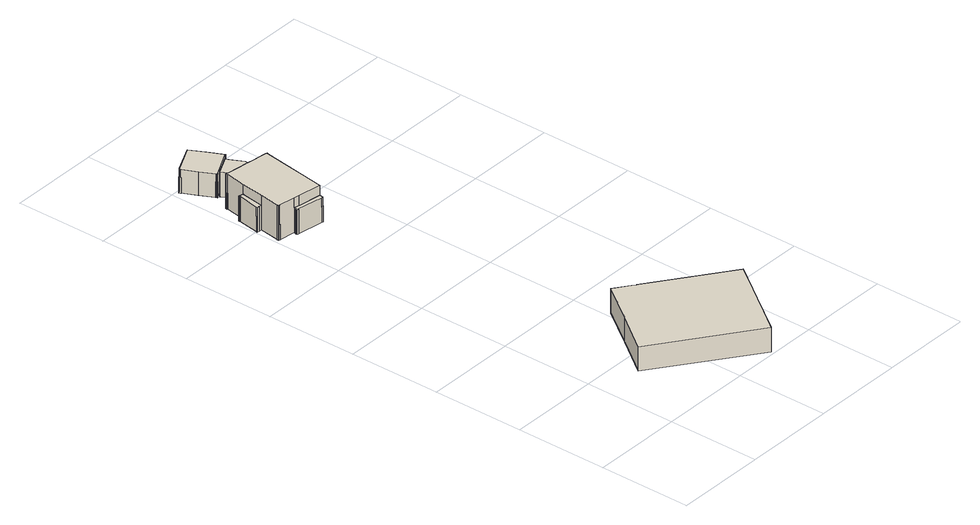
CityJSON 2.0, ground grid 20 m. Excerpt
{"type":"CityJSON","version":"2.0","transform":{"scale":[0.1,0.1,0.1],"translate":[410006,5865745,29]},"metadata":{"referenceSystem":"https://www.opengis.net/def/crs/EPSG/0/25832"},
"CityObjects":{
"building1":{"type":"Building","attributes":{"Gemeindeschluessel":"03454033","AbsoluteHoehe":"29.183","MittlereTraufHoehe":"33.775","Firsthoehe":"35.887","function":"31001_2100","roofType":"3100","measuredHeight":6.7},"address":[{"country":"Germany","locality":"Lorup"}],"children":["building1-1"],"geometry":[{"type":"MultiSurface","lod":"1","boundaries":[[[0,1,2,3,4,5,6,7,8]],[[9,10,11,12,13,14,15,16,17]],[[9,17,8,7]],[[10,9,7,6]],[[11,10,6,5]],[[12,11,5,4]],[[13,12,4,3]],[[14,13,3,2]],[[1,18,19,2]],[[16,15,1,0]],[[17,16,0,8]],[[18,15,14,19]]]}]},
"building1-1":{"type":"BuildingPart","attributes":{"AbsoluteHoehe":"29.183","MittlereTraufHoehe":"33.247","Firsthoehe":"33.247","roofType":"1000","measuredHeight":4.06},"parents":["building1"],"geometry":[{"type":"MultiSurface","lod":"1","boundaries":[[[18,20,21,22,19]],[[23,24,16,15,14]],[[23,14,19,22]],[[24,23,22,21]],[[16,24,21,20]],[[15,16,20,18]],[[14,15,18,19]]]}]},
"building2":{"type":"Building","attributes":{"Gemeindeschluessel":"03454033","AbsoluteHoehe":"29.112","MittlereTraufHoehe":"35.536","Firsthoehe":"39.101","function":"31001_1000","roofType":"3100","measuredHeight":9.99},"address":[{"country":"Germany","locality":"Lorup","thoroughfareNumber":"33","thoroughfareName":"Ziepelkamp"}],"children":["building2-1","building2-2","building2-3","building2-4","building2-5","building2-6","building2-7"],"geometry":[{"type":"MultiSurface","lod":"1","boundaries":[[[25,26,27,28,29,30,31,32,33,34,35,36,37,38,39,40,41,42,43,44,45]],[[46,47,48,49,50,51,52,53,54,55,56,57,58,59,60,61,62,63,64,65,66]],[[46,66,45,44]],[[47,46,44,43]],[[48,47,43,42]],[[41,67,68,42]],[[40,69,67,41]],[[51,50,40,39]],[[38,70,71,39]],[[53,52,38,37]],[[54,53,37,36]],[[55,54,36,35]],[[34,72,73,35]],[[57,56,34,33]],[[32,74,75,33]],[[59,58,32,31]],[[60,59,31,30]],[[61,60,30,29]],[[28,76,77,29]],[[27,78,76,28]],[[64,63,27,26]],[[65,64,26,25]],[[66,65,25,45]],[[67,49,48,68]],[[50,49,67,69]],[[70,52,51,71]],[[72,56,55,73]],[[74,58,57,75]],[[76,62,61,77]],[[63,62,76,78]]]}]},
"building2-1":{"type":"BuildingPart","attributes":{"AbsoluteHoehe":"29.112","MittlereTraufHoehe":"34.562","Firsthoehe":"34.562","roofType":"1000","measuredHeight":5.45},"parents":["building2"],"geometry":[{"type":"MultiSurface","lod":"1","boundaries":[[[78,79,80,81,82,83,77]],[[84,85,86,87,64,63,61]],[[84,61,77,83]],[[85,84,83,82]],[[86,85,82,81]],[[87,86,81,80]],[[64,87,80,79]],[[63,64,79,78]],[[77,61,62,76]],[[76,62,63,78]]]}]},
"building2-2":{"type":"BuildingPart","attributes":{"AbsoluteHoehe":"29.112","MittlereTraufHoehe":"34.562","Firsthoehe":"34.562","roofType":"1000","measuredHeight":5.45},"parents":["building2"],"geometry":[{"type":"MultiSurface","lod":"1","boundaries":[[[88,89,90,91,92,68,69,93,94,95]],[[96,97,50,48,98,99,100,101,102,103]],[[96,103,95,94]],[[97,96,94,93]],[[50,97,93,69]],[[98,48,68,92]],[[99,98,92,91]],[[90,104,105,91]],[[101,100,90,89]],[[102,101,89,88]],[[103,102,88,95]],[[68,48,49,67]],[[67,49,50,69]],[[104,100,99,105]]]}]},
"building2-3":{"type":"BuildingPart","attributes":{"AbsoluteHoehe":"29.112","MittlereTraufHoehe":"34.562","Firsthoehe":"34.562","roofType":"1000","measuredHeight":5.45},"parents":["building2"],"geometry":[{"type":"MultiSurface","lod":"1","boundaries":[[[106,107,108,109,110,111,112,113,114,73,72]],[[55,115,116,117,118,119,120,121,122,123,56]],[[115,55,73,114]],[[116,115,114,113]],[[117,116,113,112]],[[111,124,125,112]],[[119,118,111,110]],[[120,119,110,109]],[[121,120,109,108]],[[122,121,108,107]],[[123,122,107,106]],[[56,123,106,72]],[[55,56,72,73]],[[124,118,117,125]]]}]},
"building2-4":{"type":"BuildingPart","attributes":{"BezugspunktDach":"4000","AbsoluteHoehe":"29.112","MittlereTraufHoehe":"32.612","Firsthoehe":"32.612","measuredHeight":3.5},"parents":["building2"],"geometry":[{"type":"MultiSurface","lod":"1","boundaries":[[[126,105,104]],[[99,127,100]],[[127,99,105,126]],[[100,127,126,104]],[[99,100,104,105]]]}]},
"building2-5":{"type":"BuildingPart","attributes":{"BezugspunktDach":"4000","AbsoluteHoehe":"29.112","MittlereTraufHoehe":"32.612","Firsthoehe":"32.612","measuredHeight":3.5},"parents":["building2"],"geometry":[{"type":"MultiSurface","lod":"1","boundaries":[[[75,74,128]],[[58,57,129]],[[58,129,128,74]],[[129,57,75,128]],[[57,58,74,75]]]}]},
"building2-6":{"type":"BuildingPart","attributes":{"BezugspunktDach":"4000","AbsoluteHoehe":"29.112","MittlereTraufHoehe":"32.612","Firsthoehe":"32.612","measuredHeight":3.5},"parents":["building2"],"geometry":[{"type":"MultiSurface","lod":"1","boundaries":[[[130,71,70]],[[51,131,52]],[[131,51,71,130]],[[52,131,130,70]],[[51,52,70,71]]]}]},
"building2-7":{"type":"BuildingPart","attributes":{"BezugspunktDach":"4000","AbsoluteHoehe":"29.112","MittlereTraufHoehe":"32.612","Firsthoehe":"32.612","measuredHeight":3.5},"parents":["building2"],"geometry":[{"type":"MultiSurface","lod":"1","boundaries":[[[125,124,132]],[[118,117,133]],[[118,133,132,124]],[[133,117,125,132]],[[117,118,124,125]]]}]},
"building3":{"type":"Building","attributes":{"Gemeindeschluessel":"03454033","AbsoluteHoehe":"30.206","MittlereTraufHoehe":"34.364","Firsthoehe":"36.932","function":"31001_2000","roofType":"3100","measuredHeight":6.73},"address":[{"country":"Germany","locality":"Lorup"}],"children":["building3-1","building3-2"],"geometry":[{"type":"MultiSurface","lod":"1","boundaries":[[[134,135,136,137,138,139,140,141,142,143,144,145]],[[146,147,148,149,150,151,152,153,154,155,156,157]],[[146,157,145,144]],[[143,158,159,144]],[[142,160,158,143]],[[149,148,142,141]],[[150,149,141,140]],[[151,150,140,139]],[[152,151,139,138]],[[153,152,138,137]],[[154,153,137,136]],[[135,161,162,136]],[[134,163,161,135]],[[157,156,134,145]],[[158,147,146,159]],[[160,148,147,158]],[[161,155,154,162]],[[163,156,155,161]]]}]},
"building3-1":{"type":"BuildingPart","attributes":{"BezugspunktDach":"4000","AbsoluteHoehe":"30.206","MittlereTraufHoehe":"33.706","Firsthoehe":"33.706","measuredHeight":3.5},"parents":["building3"],"geometry":[{"type":"MultiSurface","lod":"1","boundaries":[[[164,162,161,163,165]],[[156,155,154,166,167]],[[156,167,165,163]],[[166,154,162,164]],[[167,166,164,165]],[[155,156,163,161]],[[154,155,161,162]]]}]},
"building3-2":{"type":"BuildingPart","attributes":{"BezugspunktDach":"4000","AbsoluteHoehe":"30.206","MittlereTraufHoehe":"33.706","Firsthoehe":"33.706","measuredHeight":3.5},"parents":["building3"],"geometry":[{"type":"MultiSurface","lod":"1","boundaries":[[[168,159,158,160,169]],[[148,147,146,170,171]],[[148,171,169,160]],[[170,146,159,168]],[[171,170,168,169]],[[147,148,160,158]],[[146,147,158,159]]]}]}
},
"vertices":[
[252,290,56],[251,290,56],[244,296,56],[211,319,56],[152,237,56],[92,155,56],[298,6,56],[358,88,56],[417,171,56],[358,88,2],[298,6,2],[92,155,2],[152,237,2],[211,319,2],[244,296,2],[251,290,2],[252,290,2],[417,171,2],[251,290,42],[244,296,42],
[252,290,42],[254,294,42],[247,299,42],[247,299,2],[254,294,2],
[129,1080,78],[106,1084,78],[106,1083,78],[81,1087,78],[61,1089,78],[33,1093,78],[33,1094,78],[30,1094,78],[30,1090,78],[23,1047,78],[16,997,78],[10,954,78],[9,954,78],[9,950,78],[12,950,78],[48,945,78],[60,943,78],[111,935,78],[131,1076,78],[132,1076,78],[132,1079,78],[132,1076,1],[131,1076,1],[111,935,1],[60,943,1],[48,945,1],[12,950,1],[9,950,1],[9,954,1],[10,954,1],[16,997,1],[23,1047,1],[30,1090,1],[30,1094,1],[33,1094,1],[33,1093,1],[61,1089,1],[81,1087,1],[106,1083,1],[106,1084,1],[129,1080,1],[132,1079,1],[60,943,56],[111,935,56],[48,945,56],[9,950,36],[12,950,36],[23,1047,56],[16,997,56],[30,1094,36],[30,1090,36],[81,1087,56],[61,1089,56],[106,1083,56],
[106,1084,56],[111,1114,56],[93,1148,56],[53,1128,56],[64,1107,56],[64,1107,1],[53,1128,1],[93,1148,1],[111,1114,1],
[49,935,56],[49,936,56],[106,927,56],[110,927,56],[110,930,56],[47,939,56],[46,939,56],[46,936,56],[46,939,1],[47,939,1],[110,930,1],[110,927,1],[106,927,1],[49,936,1],[49,935,1],[46,936,1],[106,927,36],[110,927,36],
[16,1048,56],[16,1049,56],[13,1049,56],[12,1046,56],[13,1046,56],[6,1001,56],[6,998,56],[9,997,56],[9,998,56],[9,998,1],[9,997,1],[6,998,1],[6,1001,1],[13,1046,1],[12,1046,1],[13,1049,1],[16,1049,1],[16,1048,1],[6,1001,36],[6,998,36],
[110,926,36],[110,926,1],
[29,1090,36],[29,1090,1],
[12,949,36],[12,949,1],
[5,998,36],[5,998,1],
[34,1121,64],[35,1119,64],[38,1120,64],[53,1128,64],[93,1148,64],[96,1149,64],[80,1182,64],[63,1214,64],[5,1185,64],[3,1183,64],[4,1181,64],[19,1151,64],[4,1181,12],[3,1183,12],[5,1185,12],[63,1214,12],[80,1182,12],[96,1149,12],[93,1148,12],[53,1128,12],[38,1120,12],[35,1119,12],[34,1121,12],[19,1151,12],[3,1183,47],[4,1181,47],[5,1185,47],[35,1119,47],[38,1120,47],[34,1121,47],
[35,1118,47],[33,1121,47],[35,1118,12],[33,1121,12],
[4,1180,47],[2,1184,47],[4,1180,12],[2,1184,12]
]}
